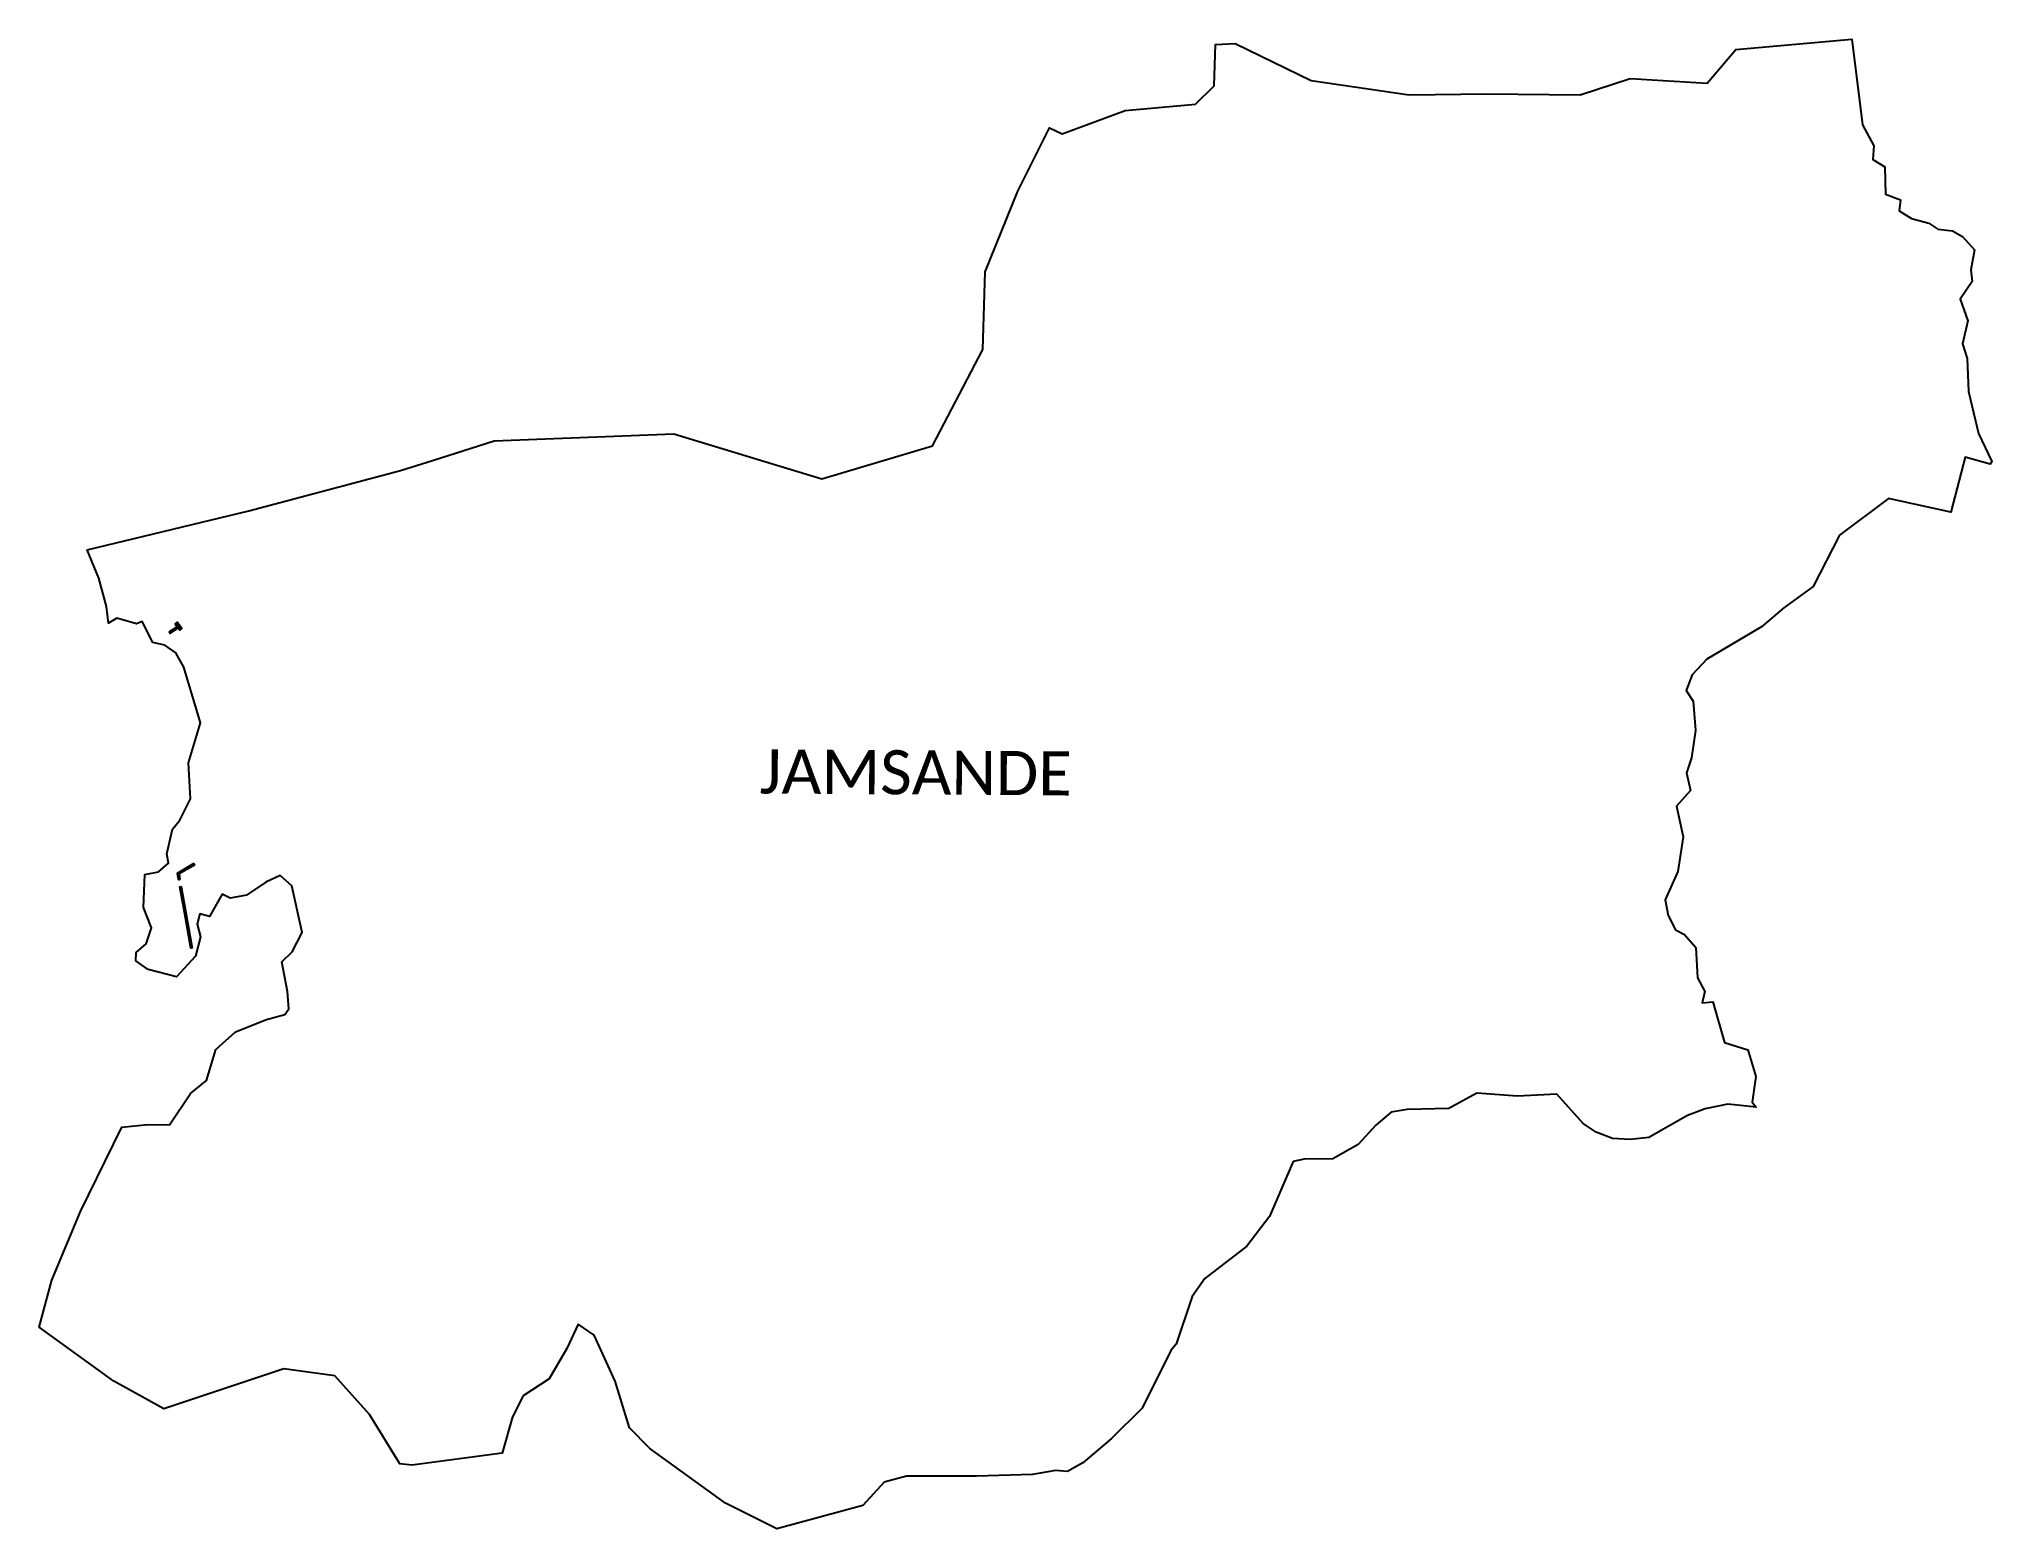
# Model space of a CAD drawing. Header units: metres. Extents: x 325786 to 333768, y 1808927 to 1815015.
import ezdxf

# ---------------------------------------------------------------- set-up
doc = ezdxf.new("R2010")
doc.units = ezdxf.units.M
doc.header["$MEASUREMENT"] = 0
for name, color, linetype in [('JETTY', 41, 'Continuous'), ('JETTY HATCH', 220, 'Continuous'), ('village', 3, 'Continuous'), ('VILLAGE NAME', 250, 'Continuous')]:
    doc.layers.add(name, color=color, linetype=linetype)
doc.styles.get("Standard").update_dxf_attribs({"font": 'arial.ttf'})
pattern_1 = [(0, (0, 0), (0, 1.397), [1.016, -0.381]), (90, (0, 0), (-1.397, 9e-17), [1.016, -0.381])]

msp = doc.modelspace()

# ---------------------------------------------------------------- hatches: boundary and pattern name
at = {"layer": 'JETTY HATCH'}
h = msp.add_hatch(dxfattribs=at)
h.set_pattern_fill('ANGLE', color=256, scale=0.2)
h.set_pattern_definition(pattern_1)
h.paths.add_polyline_path([(326316.8, 1812591.2), (326321.8, 1812586), (326354.9, 1812608.8), (326360.7, 1812599.6), (326369.3, 1812606), (326350.9, 1812631.7), (326342.3, 1812625.8), (326350.9, 1812613.2)])
h = msp.add_hatch(dxfattribs=at)
h.set_pattern_fill('ANGLE', color=256, scale=0.2)
h.set_pattern_definition(pattern_1)
h.paths.add_polyline_path([(326361.8, 1811580.9), (326355.6, 1811580.2), (326351.5, 1811606.5), (326417.7, 1811646.2), (326421.1, 1811639.7), (326358.2, 1811603.4)])
h = msp.add_hatch(dxfattribs=at)
h.set_pattern_fill('ANGLE', color=256, scale=0.2)
h.set_pattern_definition(pattern_1)
h.paths.add_polyline_path([(326412.3, 1811300.6), (326405.8, 1811299.5), (326379.7, 1811447.4), (326361.1, 1811550.9), (326367.2, 1811551.8)])

# ---------------------------------------------------------------- linework, layer by layer
at = {"layer": 'JETTY', "flags": 128}
for points in [[(326316.8, 1812591.2), (326321.8, 1812586), (326354.9, 1812608.8), (326360.7, 1812599.6), (326369.3, 1812606), (326350.9, 1812631.7), (326342.3, 1812625.8), (326350.9, 1812613.2)], [(326361.8, 1811580.9), (326355.6, 1811580.2), (326351.5, 1811606.5), (326417.7, 1811646.2), (326421.1, 1811639.7), (326358.2, 1811603.4)], [(326412.3, 1811300.6), (326405.8, 1811299.5), (326379.7, 1811447.4), (326361.1, 1811550.9), (326367.2, 1811551.8)]]:
    msp.add_lwpolyline(points, close=True, dxfattribs=at)
at = {"layer": 'village', "color": 3, "true_color": 0x00ff00}
msp.add_polyline3d([(333666.4, 1813709.8, 0), (333673, 1813574.7, 0), (333713.7, 1813403.2, 0), (333768.3, 1813288.8, 0), (333760.8, 1813277.3, 0), (333658.3, 1813305.8, 0), (333600.8, 1813081.6, 0), (333345.5, 1813137.1, 0), (333145.6, 1812988.3, 0), (333038.2, 1812777.7, 0), (332917.5, 1812690.8, 0), (332826.3, 1812613.4, 0), (332602.3, 1812480.3, 0), (332543.2, 1812417.1, 0), (332518.7, 1812353, 0), (332547.4, 1812309.5, 0), (332557.1, 1812189.7, 0), (332539.8, 1812077.8, 0), (332519.2, 1812016.2, 0), (332536.3, 1811943.7, 0), (332479.4, 1811880.6, 0), (332506, 1811755.3, 0), (332483.9, 1811613.7, 0), (332432.1, 1811497.5, 0), (332444.5, 1811433.3, 0), (332474.8, 1811374.4, 0), (332511.3, 1811356.4, 0), (332557.4, 1811302.9, 0), (332565.1, 1811179.3, 0), (332594.9, 1811122.5, 0), (332583.2, 1811076.7, 0), (332628.1, 1811080.9, 0), (332674.6, 1810914, 0), (332770.1, 1810884.4, 0), (332803.4, 1810776, 0), (332787.9, 1810670.5, 0), (332805, 1810649.5, 0), (332688.1, 1810662.1, 0), (332595.6, 1810643.3, 0), (332524.1, 1810615.7, 0), (332366.5, 1810525.7, 0), (332290.1, 1810518.1, 0), (332217.5, 1810521.9, 0), (332150.8, 1810548.2, 0), (332097.5, 1810583.6, 0), (331990.1, 1810703.9, 0), (331829.4, 1810694.5, 0), (331662.1, 1810708, 0), (331547.7, 1810644.2, 0), (331377.9, 1810640.1, 0), (331312.7, 1810629.6, 0), (331250.4, 1810576.8, 0), (331178, 1810497.7, 0), (331074, 1810439.2, 0), (330956.4, 1810438.1, 0), (330912.1, 1810428.6, 0), (330814.9, 1810202.9, 0), (330722, 1810081.8, 0), (330550.7, 1809949.5, 0), (330499.1, 1809875.9, 0), (330433.1, 1809681.9, 0), (330412.3, 1809655.5, 0), (330294.3, 1809420.5, 0), (330169.1, 1809296, 0), (330052.7, 1809197.3, 0), (329989, 1809161.4, 0), (329940.7, 1809165.1, 0), (329846.8, 1809149.6, 0), (329617.6, 1809142.8, 0), (329332.1, 1809142.8, 0), (329240.1, 1809117.3, 0), (329152.7, 1809022.9, 0), (328801.9, 1808926.6, 0), (328591.1, 1809031.7, 0), (328282.3, 1809255.5, 0), (328199.2, 1809339.9, 0), (328140.7, 1809530.5, 0), (328054.7, 1809718.3, 0), (327989.6, 1809763.8, 0), (327943.3, 1809663.3, 0), (327870.5, 1809540.1, 0), (327764.7, 1809470.3, 0), (327720.9, 1809385.1, 0), (327679.4, 1809235.6, 0), (327309.3, 1809187.2, 0), (327260.1, 1809192.3, 0), (327136.8, 1809394, 0), (326994.9, 1809551.7, 0), (326786.2, 1809580.4, 0), (326295.5, 1809417.3, 0), (326091.6, 1809530.7, 0), (325785.8, 1809750.8, 0), (325837.4, 1809943.4, 0), (325955, 1810223.9, 0), (326123.6, 1810568.3, 0), (326231, 1810578.9, 0), (326318.8, 1810578.2, 0), (326405.5, 1810706, 0), (326469.7, 1810759.1, 0), (326507.7, 1810886, 0), (326588.4, 1810958.2, 0), (326716.1, 1811008.2, 0), (326790.1, 1811028.6, 0), (326806.6, 1811052.2, 0), (326800.8, 1811122.8, 0), (326778, 1811244.1, 0), (326819.8, 1811285.5, 0), (326861.4, 1811363.4, 0), (326819.7, 1811554.8, 0), (326771.1, 1811597.3, 0), (326713.4, 1811570.2, 0), (326633.7, 1811517.1, 0), (326567, 1811503.6, 0), (326533.8, 1811521.3, 0), (326482.4, 1811429.7, 0), (326442.7, 1811439.8, 0), (326432.5, 1811398.4, 0), (326445.7, 1811346.8, 0), (326425.8, 1811267.4, 0), (326347.4, 1811182.4, 0), (326231.9, 1811212.2, 0), (326181.7, 1811247.9, 0), (326183.1, 1811282.3, 0), (326224, 1811317.1, 0), (326245.8, 1811382.7, 0), (326212.3, 1811466.7, 0), (326217.9, 1811601, 0), (326274.6, 1811611.9, 0), (326315.1, 1811647.9, 0), (326307.6, 1811684.9, 0), (326330.7, 1811786.5, 0), (326361.8, 1811823.1, 0), (326404.3, 1811909.8, 0), (326396.7, 1812057.2, 0), (326445.2, 1812220.5, 0), (326377.5, 1812448.6, 0), (326344.3, 1812506.8, 0), (326299.7, 1812538.2, 0), (326250.3, 1812549.6, 0), (326207.3, 1812634.3, 0), (326184.3, 1812624.9, 0), (326103.1, 1812648, 0), (326069.5, 1812627.9, 0), (326061.8, 1812696.2, 0), (326029.7, 1812812.5, 0), (325983.1, 1812927.6, 0), (326643.2, 1813087.6, 0), (327263, 1813252.2, 0), (327393.6, 1813293.3, 0), (327646.2, 1813372.9, 0), (328380.4, 1813401.2, 0), (328985.4, 1813217.6, 0), (329437.4, 1813352.9, 0), (329644, 1813747.1, 0), (329652.6, 1814064.1, 0), (329786.2, 1814393.1, 0), (329916.2, 1814652.2, 0), (329967.2, 1814628.3, 0), (330225.1, 1814722.8, 0), (330513.4, 1814749.1, 0), (330589.4, 1814823.4, 0), (330594, 1814992.9, 0), (330675.1, 1814996.6, 0), (330986.2, 1814845.3, 0), (331385.9, 1814787.6, 0), (331704.1, 1814790.9, 0), (332085.4, 1814787.3, 0), (332289.4, 1814853.3, 0), (332604.8, 1814834.2, 0), (332721.2, 1814972.2, 0), (333195.4, 1815015.1, 0), (333239.7, 1814664.9, 0), (333285.2, 1814578.1, 0), (333281, 1814523.3, 0), (333330.7, 1814492.5, 0), (333332.6, 1814381.5, 0), (333394.3, 1814358.1, 0), (333389.5, 1814312.6, 0), (333439, 1814281.6, 0), (333510.1, 1814262.1, 0), (333547.1, 1814238.8, 0), (333606.4, 1814231.5, 0), (333647.4, 1814208.9, 0), (333696.9, 1814153.5, 0), (333682.4, 1814072.7, 0), (333687.1, 1814024.9, 0), (333637.8, 1813951.6, 0), (333669.6, 1813863.2, 0), (333648.4, 1813769.1, 0)], close=True, dxfattribs=at)

# ---------------------------------------------------------------- texts
at = {"layer": 'VILLAGE NAME', "insert": (328732, 1812112.6), "char_height": 180.345, "attachment_point": 1, "rotation": 359.61391}
msp.add_mtext_dynamic_manual_height_columns('{\\fCalibri|b0|i0|c0|p34;JAMSANDE}', width=1779.605, gutter_width=901.7, heights=[0], dxfattribs=at)

doc.saveas('drawing.dxf')
